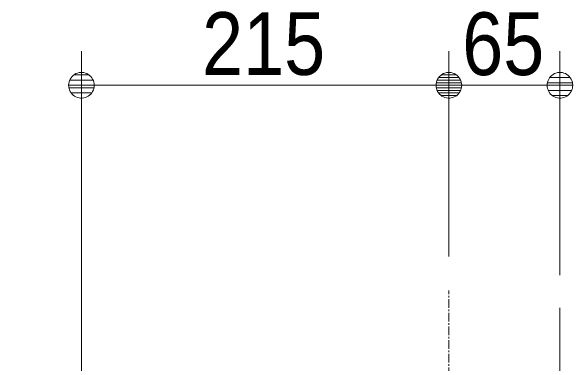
# Model space of a CAD drawing. Units: millimetres, scale not verified. Extents: x -6062 to 6062, y -3045 to 3045.
# Drawn here: x -1038.6 to -710, y -1102.8 to -896.8 of the extents above; entities that cross this region are included whole.
import ezdxf
from ezdxf.enums import TextEntityAlignment as Align

# ---------------------------------------------------------------- set-up
doc = ezdxf.new("R2010")
doc.units = ezdxf.units.MM
doc.header["$LTSCALE"] = 20
doc.linetypes.add('CHAIN1', pattern=[8, 5, -1, 1, -1])
for name, color, linetype, lineweight in [('0-1_4給排水', 7, 'Continuous', 9), ('0-3_0', 7, 'Continuous', 9), ('0-4_2寸法-1', 7, 'Continuous', 9), ('0-5_5ボウル・キャビネット', 7, 'Continuous', 9)]:
    doc.layers.add(name, color=color, linetype=linetype, lineweight=lineweight)
doc.styles.add('ＭＳ Ｐゴシック', font='')
doc.styles.get('ＭＳ Ｐゴシック').set_extended_font_data('MS PGothic')

# ---------------------------------------------------------------- blocks, each defined once
blk = doc.blocks.new('_Dot')
at = {"layer": '0-3_0'}
for p, q in [((7.99, 6), (-7.99, 6)), ((-10, 0), (-20, 0)), ((9.78, 2), (-9.78, 2)), ((9.16, -3.98), (-9.16, -3.98)), ((6, -7.98), (-6, -7.98))]:
    blk.add_line(p, q, dxfattribs=at)
for points in [[(10, 0), (9.92, 1.25), (9.69, 2.49), (9.3, 3.68), (8.76, 4.82), (8.09, 5.88), (7.29, 6.85), (6.37, 7.71), (5.36, 8.44), (4.26, 9.05), (3.09, 9.51), (1.87, 9.82), (0.63, 9.98), (-0.63, 9.98), (-1.87, 9.82), (-3.09, 9.51), (-4.26, 9.05), (-5.36, 8.44), (-6.37, 7.71), (-7.29, 6.85), (-8.09, 5.88), (-8.76, 4.82), (-9.3, 3.68), (-9.69, 2.49), (-9.92, 1.25), (-10, 0), (0, 0)], [(-10, 0), (-9.92, -1.25), (-9.69, -2.49), (-9.3, -3.68), (-8.76, -4.82), (-8.09, -5.88), (-7.29, -6.85), (-6.37, -7.71), (-5.36, -8.44), (-4.26, -9.05), (-3.09, -9.51), (-1.87, -9.82), (-0.63, -9.98), (0.63, -9.98), (1.87, -9.82), (3.09, -9.51), (4.26, -9.05), (5.36, -8.44), (6.37, -7.71), (7.29, -6.85), (8.09, -5.88), (8.76, -4.82), (9.3, -3.68), (9.69, -2.49), (9.92, -1.25), (10, 0), (0, 0)]]:
    blk.add_lwpolyline(points, close=True, dxfattribs=at)
blk = doc.blocks.new('グループ-40')
at = {"layer": '0-1_4給排水', "linetype": 'CHAIN1'}
blk.add_line((20100, -28600), (20100, -21200), dxfattribs=at)

msp = doc.modelspace()

# ---------------------------------------------------------------- linework, layer by layer
at = {"layer": '0-4_2寸法-1'}
for p, q in [((-997.5, -1215), (-997.5, -920)), ((-782.5, -1040), (-782.5, -920)), ((-782.5, -1040), (-782.5, -920)), ((-717.5, -1051), (-717.5, -920)), ((-982.49, -940), (-797.51, -940)), ((-732.51, -940), (-767.49, -940))]:
    msp.add_line(p, q, dxfattribs=at)
at = {"layer": '0-5_5ボウル・キャビネット'}
msp.add_lwpolyline([(-1317.5, -2070), (-717.5, -2070), (-717.5, -1070)], dxfattribs=at)

# ---------------------------------------------------------------- block references
at = {"layer": '0-1_4給排水', "xscale": 0.05, "yscale": 0.05}
msp.add_blockref('グループ-40', (-1787.5, 0), dxfattribs=at)
at = {"layer": '0-4_2寸法-1', "xscale": 0.7503418, "yscale": 0.7503418, "rotation": 180}
for p in [(-997.5, -940), (-782.5, -940)]:
    msp.add_blockref('_Dot', p, dxfattribs=at)
at = {"layer": '0-4_2寸法-1', "xscale": 0.7503418, "yscale": 0.7503418}
for p in [(-782.5, -940), (-717.5, -940)]:
    msp.add_blockref('_Dot', p, dxfattribs=at)

# ---------------------------------------------------------------- texts
at = {"layer": '0-4_2寸法-1', "style": 'ＭＳ Ｐゴシック', "width": 0.9}
for s, p in [('215', (-926.89, -944.96)), ('65', (-774.69, -945.06))]:
    msp.add_text(s, height=36.66, dxfattribs=at).set_placement(p, align=Align.BOTTOM_LEFT)

doc.saveas('drawing.dxf')
